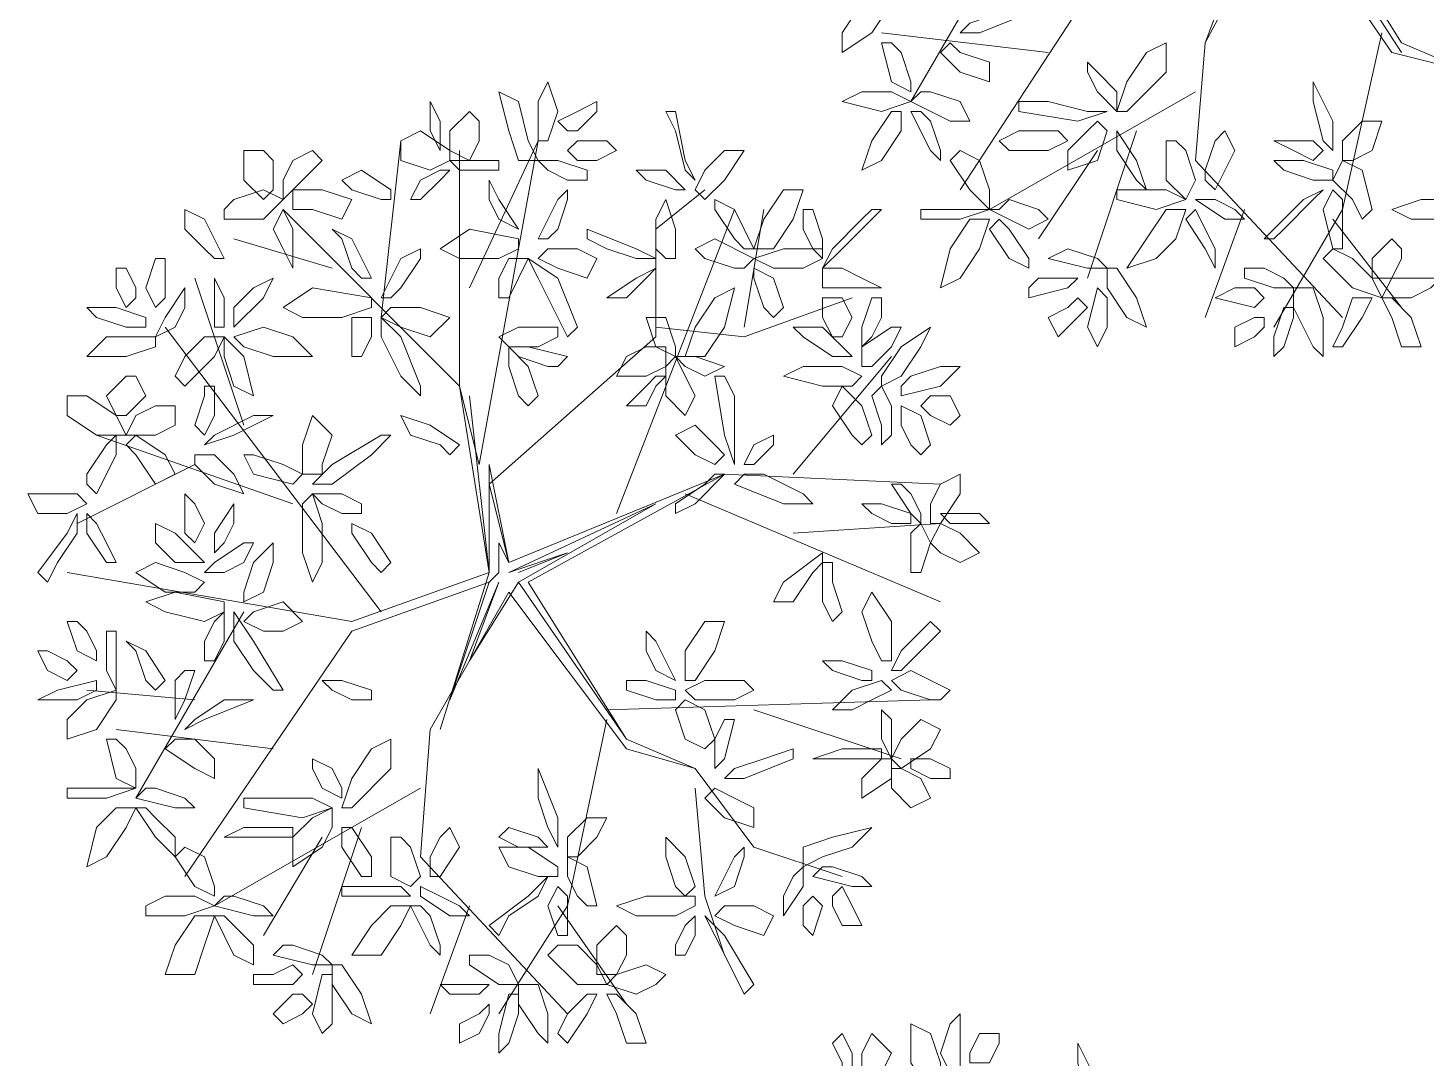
# Model space of a CAD drawing. Header units: millimetres. Extents: x 2424 to 2568, y 1542 to 1762.
# Drawn here: x 2521 to 2525.024, y 1601.403 to 1604.368 of the extents above; entities that cross this region are included whole.
import ezdxf

# ---------------------------------------------------------------- set-up
doc = ezdxf.new("R2010")
doc.units = ezdxf.units.MM
doc.layers.add('PDF_0', color=7, linetype='Continuous')

msp = doc.modelspace()

# ---------------------------------------------------------------- linework, layer by layer
at = {"layer": 'PDF_0', "lineweight": 9}
for points in [[(2525.5748, 1603.9304), (2525.3207, 1603.9868), (2525.1512, 1604.241), (2524.9253, 1604.2975), (2524.6147, 1604.7493), (2524.3888, 1604.3257), (2524.5582, 1604.7775), (2524.4735, 1605.3141), (2523.9652, 1605.8506)], [(2525.0383, 1605.4835), (2524.5582, 1605.0599), (2524.6147, 1604.834), (2525.236, 1605.0882), (2524.6712, 1604.7775), (2524.9536, 1604.3257), (2525.1512, 1604.241)], [(2523.3439, 1604.7775), (2524.1629, 1604.6363), (2523.6828, 1603.9021)], [(2524.6429, 1604.7775), (2524.9536, 1604.2975), (2524.6429, 1604.7775)], [(2523.8522, 1604.6928), (2523.5416, 1604.1563)], [(2523.9369, 1604.2975), (2523.4569, 1604.3539)], [(2524.8971, 1604.3539), (2524.7841, 1603.8456), (2524.5864, 1603.5068)], [(2524.3888, 1604.3257), (2524.3605, 1603.9868), (2524.7841, 1603.535)], [(2524.3605, 1604.1845), (2523.7675, 1603.8456)], [(2524.1911, 1604.0715), (2524.0499, 1603.648)], [(2522.0166, 1603.535), (2522.0731, 1604.0433)], [(2522.2708, 1603.6197), (2522.4685, 1604.0433), (2522.299, 1603.1114), (2522.2426, 1603.3373), (2522.2426, 1604.0151)], [(2524.0781, 1604.0151), (2523.9087, 1603.7609)], [(2522.9485, 1603.9021), (2522.8073, 1603.7892), (2522.8073, 1603.4785), (2522.3273, 1603.0549), (2522.3838, 1602.829), (2523.005, 1603.0832), (2522.4402, 1602.7725), (2522.7226, 1602.3207), (2522.9203, 1602.236)], [(2522.3273, 1602.8008), (2522.2426, 1603.3373), (2521.7342, 1603.8456)], [(2522.6944, 1602.9702), (2523.0333, 1603.8456)], [(2523.0615, 1603.5068), (2523.118, 1603.8456)], [(2524.5017, 1603.8456), (2524.3888, 1603.535)], [(2524.7559, 1603.8174), (2524.9536, 1603.5632)], [(2521.8754, 1603.6762), (2521.593, 1603.7609)], [(2521.6213, 1603.2244), (2521.4801, 1603.648)], [(2522.8073, 1603.5068), (2523.0615, 1603.4785), (2523.3721, 1603.5915)], [(2522.0166, 1602.6878), (2521.3954, 1603.5068)], [(2523.2027, 1603.0832), (2523.4851, 1603.422)], [(2522.2708, 1603.3091), (2522.3273, 1602.8008), (2522.3273, 1603.1114), (2522.3838, 1602.829), (2522.3555, 1602.8855), (2522.3555, 1602.8008), (2522.3273, 1602.7725)], [(2521.7625, 1602.9984), (2521.1977, 1603.1961)], [(2521.4801, 1603.1114), (2521.1412, 1602.942)], [(2523.005, 1603.0832), (2523.6263, 1603.0549)], [(2522.8921, 1603.0267), (2523.6263, 1602.716)], [(2522.412, 1602.8008), (2522.5532, 1602.8572), (2522.3838, 1602.8008), (2522.8073, 1602.9984), (2522.412, 1602.7725), (2522.2708, 1602.5466), (2522.3555, 1602.7725), (2522.2143, 1602.4336), (2522.3273, 1602.7725), (2521.9319, 1602.6313), (2521.4518, 1601.9253)], [(2523.2027, 1602.9137), (2523.6263, 1602.942)], [(2522.1861, 1602.3489), (2522.3273, 1602.8008), (2521.9319, 1602.6596), (2521.113, 1602.8008)], [(2523.3439, 1601.9253), (2523.0897, 1602.0101), (2522.9203, 1602.236), (2522.7226, 1602.2925), (2522.3838, 1602.7443), (2522.1578, 1602.3489), (2522.1296, 1601.9818), (2522.5532, 1601.53)], [(2522.412, 1602.7725), (2522.7226, 1602.3207), (2522.412, 1602.7725)], [(2521.6213, 1602.6878), (2521.3106, 1602.1513)], [(2521.4801, 1602.4336), (2521.1695, 1602.4619)], [(2522.6662, 1602.4054), (2523.5981, 1602.4336)], [(2522.6662, 1602.3772), (2522.5532, 1601.8406), (2522.3555, 1601.53)], [(2523.0897, 1602.4054), (2523.5133, 1602.2642)], [(2521.706, 1602.2925), (2521.2542, 1602.3489)], [(2522.1296, 1602.1795), (2521.5366, 1601.8406)], [(2522.9203, 1602.1795), (2522.9485, 1601.8689), (2523.005, 1601.6994)], [(2521.9602, 1602.0665), (2521.819, 1601.6429)], [(2521.8472, 1602.0383), (2521.6778, 1601.7559)], [(2522.2708, 1601.8406), (2522.1578, 1601.53)], [(2522.525, 1601.8406), (2522.7226, 1601.5582)]]:
    msp.add_lwpolyline(points, dxfattribs=at)
for points in [[(2523.4851, 1604.4669), (2523.4851, 1604.4387), (2523.4286, 1604.3539), (2523.3439, 1604.2975), (2523.3439, 1604.3539), (2523.4004, 1604.4387)], [(2523.7957, 1604.4104), (2523.711, 1604.3822), (2523.6828, 1604.3539), (2523.7393, 1604.3539), (2523.8805, 1604.4104), (2523.8522, 1604.4387)], [(2523.5133, 1604.2975), (2523.5416, 1604.2127), (2523.5416, 1604.1845), (2523.4851, 1604.2127), (2523.4569, 1604.3257), (2523.4851, 1604.3257)], [(2523.6545, 1604.3257), (2523.6263, 1604.2975), (2523.6828, 1604.241), (2523.7675, 1604.2127), (2523.7675, 1604.2692), (2523.6828, 1604.2975)], [(2524.1629, 1604.2127), (2524.2193, 1604.2975), (2524.2758, 1604.3257), (2524.2758, 1604.241), (2524.1629, 1604.128), (2524.1346, 1604.128)], [(2524.0499, 1604.2692), (2524.0499, 1604.241), (2524.0781, 1604.1845), (2524.1346, 1604.128), (2524.1346, 1604.1845), (2524.0781, 1604.241)], [(2522.4685, 1604.0715), (2522.4685, 1604.1563), (2522.4967, 1604.2127), (2522.525, 1604.128), (2522.4967, 1604.0433), (2522.4685, 1604.0433)], [(2524.6994, 1604.1563), (2524.6994, 1604.2127), (2524.7559, 1604.0998), (2524.7559, 1604.0151), (2524.7276, 1604.0433)], [(2522.1861, 1604.0151), (2522.1861, 1604.0433), (2522.1861, 1604.0998), (2522.1578, 1604.1563), (2522.1578, 1604.128), (2522.1578, 1604.0715)], [(2522.4685, 1603.9868), (2522.412, 1603.9868), (2522.3838, 1604.0715), (2522.3555, 1604.1845), (2522.412, 1604.1563), (2522.4402, 1604.0433)], [(2522.5532, 1604.0715), (2522.525, 1604.0998), (2522.5814, 1604.128), (2522.6379, 1604.1563), (2522.6379, 1604.128), (2522.5814, 1604.0715)], [(2523.4004, 1604.1845), (2523.3439, 1604.1563), (2523.4569, 1604.128), (2523.5416, 1604.1563), (2523.4851, 1604.1845)], [(2523.5981, 1604.1845), (2523.6828, 1604.1563), (2523.711, 1604.0998), (2523.6545, 1604.0998), (2523.5416, 1604.1563), (2523.5698, 1604.1845)], [(2523.9369, 1604.1563), (2524.0499, 1604.128), (2524.1064, 1604.128), (2524.0217, 1604.0998), (2523.8522, 1604.128), (2523.8522, 1604.1563)], [(2522.2708, 1603.9868), (2522.2143, 1604.0151), (2522.2143, 1604.0715), (2522.2708, 1604.128), (2522.299, 1604.0998), (2522.299, 1604.0433)], [(2522.8638, 1604.0715), (2522.8921, 1603.9586), (2522.9203, 1603.9304), (2522.8921, 1603.9868), (2522.8638, 1604.128), (2522.8356, 1604.128)], [(2523.5133, 1604.128), (2523.4851, 1604.128), (2523.4286, 1604.0433), (2523.4004, 1603.9586), (2523.4569, 1603.9868), (2523.5133, 1604.0715)], [(2523.5981, 1604.0998), (2523.6263, 1604.0151), (2523.6263, 1603.9868), (2523.5981, 1604.0151), (2523.5416, 1604.128), (2523.5698, 1604.128)], [(2522.1578, 1603.9586), (2522.0731, 1603.9868), (2522.0731, 1604.0433), (2522.1296, 1604.0715), (2522.2143, 1604.0151), (2522.2143, 1603.9868)], [(2523.9369, 1604.0151), (2523.824, 1604.0151), (2523.7957, 1604.0433), (2523.8522, 1604.0715), (2523.9652, 1604.0715), (2523.9934, 1604.0433)], [(2524.0781, 1604.0998), (2524.1064, 1604.0715), (2524.0781, 1603.9868), (2523.9934, 1603.9586), (2523.9934, 1604.0151), (2524.0499, 1604.0715)], [(2524.1346, 1604.0151), (2524.1346, 1604.0715), (2524.1911, 1603.9868), (2524.2193, 1603.9021), (2524.1911, 1603.9304)], [(2524.3888, 1603.9586), (2524.417, 1604.0433), (2524.4452, 1604.0715), (2524.4735, 1604.0151), (2524.417, 1603.9021), (2524.3888, 1603.9304)], [(2524.7841, 1603.9868), (2524.8124, 1603.9868), (2524.8688, 1604.0151), (2524.8971, 1604.0998), (2524.8406, 1604.0998), (2524.7841, 1604.0433)], [(2522.6379, 1603.9868), (2522.5814, 1603.9868), (2522.5532, 1604.0151), (2522.5814, 1604.0433), (2522.6662, 1604.0433), (2522.6944, 1604.0151)], [(2524.3323, 1604.0151), (2524.3605, 1603.9304), (2524.3323, 1603.8739), (2524.2758, 1603.9304), (2524.2758, 1604.0433), (2524.3041, 1604.0433)], [(2524.6429, 1604.0151), (2524.5864, 1604.0433), (2524.6994, 1604.0433), (2524.7276, 1604.0151), (2524.6994, 1603.9868)], [(2521.706, 1603.9868), (2521.706, 1603.9021), (2521.6778, 1603.8739), (2521.6213, 1603.9304), (2521.6213, 1604.0151), (2521.6778, 1604.0151)], [(2521.819, 1604.0151), (2521.8472, 1603.9868), (2521.7907, 1603.9304), (2521.7342, 1603.8739), (2521.7342, 1603.9304), (2521.7625, 1603.9868)], [(2522.3273, 1603.9586), (2522.2426, 1603.9586), (2522.2143, 1603.9868), (2522.2708, 1603.9868), (2522.3555, 1603.9868), (2522.3555, 1603.9586)], [(2522.5532, 1603.9304), (2522.4967, 1603.9586), (2522.4685, 1603.9868), (2522.525, 1603.9868), (2522.6097, 1603.9586), (2522.6097, 1603.9304)], [(2522.9203, 1603.9021), (2522.9485, 1603.8739), (2523.005, 1603.9304), (2523.0615, 1604.0151), (2523.005, 1604.0151), (2522.9485, 1603.9586)], [(2523.7393, 1603.9868), (2523.7675, 1603.9021), (2523.7675, 1603.8456), (2523.711, 1603.9021), (2523.6545, 1603.9868), (2523.6828, 1604.0151)], [(2524.7559, 1603.9304), (2524.7559, 1603.9586), (2524.6712, 1603.9868), (2524.5864, 1603.9868), (2524.6147, 1603.9586), (2524.6994, 1603.9304)], [(2524.8124, 1603.8739), (2524.7559, 1603.9304), (2524.7841, 1603.9868), (2524.8406, 1603.9586), (2524.8688, 1603.8456), (2524.8406, 1603.8174)], [(2522.0166, 1603.8739), (2521.9319, 1603.9021), (2521.9037, 1603.9304), (2521.9602, 1603.9586), (2522.0449, 1603.9021), (2522.0449, 1603.8739)], [(2522.1296, 1603.9304), (2522.1861, 1603.9586), (2522.2143, 1603.9586), (2522.1861, 1603.9304), (2522.1296, 1603.8739), (2522.1014, 1603.8739)], [(2522.7791, 1603.9304), (2522.7509, 1603.9586), (2522.8356, 1603.9586), (2522.8921, 1603.9021), (2522.8638, 1603.9021)], [(2522.3555, 1603.8174), (2522.412, 1603.7892), (2522.3555, 1603.8739), (2522.3273, 1603.9304), (2522.3273, 1603.8739)], [(2521.593, 1603.8739), (2521.6778, 1603.9021), (2521.7342, 1603.8739), (2521.6778, 1603.8174), (2521.5648, 1603.8174), (2521.5648, 1603.8456)], [(2521.7625, 1603.8456), (2521.7625, 1603.9021), (2521.8472, 1603.9021), (2521.9319, 1603.8739), (2521.9037, 1603.8174), (2521.819, 1603.8456)], [(2522.525, 1603.7892), (2522.5532, 1603.8739), (2522.5532, 1603.9021), (2522.525, 1603.8739), (2522.4685, 1603.7609), (2522.4967, 1603.7609)], [(2522.8356, 1603.7044), (2522.8638, 1603.7044), (2522.8638, 1603.7892), (2522.8356, 1603.8739), (2522.8073, 1603.8174), (2522.8073, 1603.7327)], [(2523.0333, 1603.7609), (2522.9768, 1603.8456), (2522.9768, 1603.8739), (2523.0333, 1603.8456), (2523.0897, 1603.7327), (2523.0615, 1603.7327)], [(2523.0897, 1603.7327), (2523.1462, 1603.7327), (2523.2027, 1603.8174), (2523.2309, 1603.9021), (2523.1745, 1603.9021), (2523.118, 1603.8174)], [(2523.824, 1603.8739), (2523.9087, 1603.8456), (2523.9369, 1603.8174), (2523.8805, 1603.7892), (2523.7675, 1603.8456), (2523.7957, 1603.8456)], [(2524.1911, 1603.9021), (2524.2758, 1603.9021), (2524.3323, 1603.8739), (2524.2476, 1603.8456), (2524.1346, 1603.8739), (2524.1346, 1603.9021)], [(2524.417, 1603.8739), (2524.3605, 1603.8739), (2524.4452, 1603.8174), (2524.5017, 1603.8174), (2524.4735, 1603.8456)], [(2524.6147, 1603.7892), (2524.6994, 1603.8739), (2524.7276, 1603.9021), (2524.6712, 1603.8739), (2524.5582, 1603.7609), (2524.5864, 1603.7609)], [(2524.7841, 1603.7892), (2524.7841, 1603.8739), (2524.7559, 1603.9021), (2524.7276, 1603.8456), (2524.7559, 1603.7327), (2524.7841, 1603.7327)], [(2525.0948, 1603.8174), (2524.9818, 1603.8174), (2524.9253, 1603.8456), (2525.01, 1603.8739), (2525.1512, 1603.8739), (2525.1512, 1603.8456)], [(2521.5083, 1603.7327), (2521.4518, 1603.7892), (2521.4518, 1603.8456), (2521.5083, 1603.8174), (2521.5648, 1603.7044), (2521.5366, 1603.7044)], [(2521.7342, 1603.7327), (2521.7625, 1603.6762), (2521.7625, 1603.7892), (2521.7342, 1603.8456), (2521.706, 1603.7892)], [(2523.2309, 1603.7892), (2523.2592, 1603.7327), (2523.2874, 1603.7044), (2523.2874, 1603.7609), (2523.2592, 1603.8456), (2523.2309, 1603.8456)], [(2523.4004, 1603.8174), (2523.3157, 1603.7327), (2523.2874, 1603.6762), (2523.3439, 1603.7327), (2523.4569, 1603.8456), (2523.4286, 1603.8456)], [(2523.6263, 1603.8456), (2523.711, 1603.8456), (2523.7675, 1603.8456), (2523.6828, 1603.8174), (2523.5698, 1603.8174), (2523.5698, 1603.8456)], [(2524.3323, 1603.8456), (2524.2758, 1603.8456), (2524.2193, 1603.7609), (2524.1629, 1603.6762), (2524.2476, 1603.7044), (2524.3041, 1603.7609)], [(2524.3888, 1603.7892), (2524.417, 1603.7327), (2524.417, 1603.6762), (2524.3888, 1603.7327), (2524.3323, 1603.8174), (2524.3605, 1603.8456)], [(2521.9319, 1603.6762), (2521.9037, 1603.7609), (2521.8754, 1603.7892), (2521.9319, 1603.7609), (2521.9884, 1603.648), (2521.9602, 1603.648)], [(2522.3555, 1603.7044), (2522.2426, 1603.7044), (2522.1861, 1603.7327), (2522.2708, 1603.7892), (2522.412, 1603.7609), (2522.412, 1603.7327)], [(2522.6662, 1603.7327), (2522.7509, 1603.7044), (2522.8073, 1603.7044), (2522.7509, 1603.7327), (2522.6097, 1603.7892), (2522.6097, 1603.7609)], [(2523.7675, 1603.8174), (2523.711, 1603.8174), (2523.6545, 1603.7327), (2523.6263, 1603.6197), (2523.6828, 1603.648), (2523.7393, 1603.7327)], [(2523.824, 1603.7892), (2523.8805, 1603.7044), (2523.8805, 1603.6762), (2523.824, 1603.7044), (2523.7675, 1603.7892), (2523.7957, 1603.8174)], [(2523.0333, 1603.6762), (2522.9485, 1603.7044), (2522.9203, 1603.7327), (2522.9768, 1603.7609), (2523.0897, 1603.7044), (2523.0615, 1603.6762)], [(2524.9536, 1603.7044), (2524.9253, 1603.648), (2524.8688, 1603.648), (2524.8688, 1603.7044), (2524.9253, 1603.7609), (2524.9536, 1603.7327)], [(2521.3954, 1603.648), (2521.3954, 1603.5915), (2521.3671, 1603.5632), (2521.3389, 1603.6197), (2521.3671, 1603.7044), (2521.3954, 1603.7044)], [(2522.0731, 1603.6197), (2522.1296, 1603.7044), (2522.1296, 1603.7327), (2522.0731, 1603.7044), (2522.0166, 1603.5915), (2522.0449, 1603.5915)], [(2522.3555, 1603.5915), (2522.3838, 1603.5915), (2522.412, 1603.648), (2522.4402, 1603.7044), (2522.3838, 1603.7044), (2522.3555, 1603.648)], [(2522.525, 1603.535), (2522.4685, 1603.648), (2522.4402, 1603.7044), (2522.525, 1603.648), (2522.5814, 1603.5068), (2522.5532, 1603.4785)], [(2522.4685, 1603.7044), (2522.4967, 1603.7327), (2522.5814, 1603.7327), (2522.6379, 1603.7044), (2522.6097, 1603.648), (2522.525, 1603.6762)], [(2523.2309, 1603.6762), (2523.1462, 1603.6762), (2523.0897, 1603.7044), (2523.1745, 1603.7327), (2523.2874, 1603.7327), (2523.2874, 1603.7044)], [(2523.9934, 1603.7327), (2523.9369, 1603.7044), (2524.0499, 1603.6762), (2524.1064, 1603.6762), (2524.0781, 1603.7044)], [(2524.8124, 1603.7044), (2524.8688, 1603.648), (2524.8971, 1603.5915), (2524.8124, 1603.6197), (2524.7276, 1603.7044), (2524.7559, 1603.7327)], [(2521.3106, 1603.5915), (2521.2824, 1603.5632), (2521.2542, 1603.6197), (2521.2542, 1603.6762), (2521.2824, 1603.6762), (2521.3106, 1603.6197)], [(2522.7226, 1603.5915), (2522.7791, 1603.648), (2522.8073, 1603.6762), (2522.7509, 1603.648), (2522.6662, 1603.5915), (2522.6944, 1603.5915)], [(2523.118, 1603.5632), (2523.0897, 1603.648), (2523.0897, 1603.6762), (2523.1462, 1603.648), (2523.1745, 1603.5632), (2523.1462, 1603.535)], [(2523.2874, 1603.6762), (2523.2874, 1603.6197), (2523.3721, 1603.6197), (2523.4569, 1603.6197), (2523.4004, 1603.648), (2523.3439, 1603.6762)], [(2524.1064, 1603.6762), (2524.1346, 1603.6762), (2524.1911, 1603.5915), (2524.2193, 1603.5068), (2524.1629, 1603.535), (2524.1064, 1603.6197)], [(2524.5582, 1603.6762), (2524.6147, 1603.648), (2524.6429, 1603.6197), (2524.5864, 1603.6197), (2524.5017, 1603.648), (2524.5017, 1603.6762)], [(2521.5366, 1603.535), (2521.5366, 1603.6197), (2521.5366, 1603.648), (2521.5648, 1603.5915), (2521.5648, 1603.5068), (2521.5366, 1603.5068)], [(2521.593, 1603.5632), (2521.593, 1603.5068), (2521.6778, 1603.5915), (2521.706, 1603.648), (2521.6495, 1603.6197)], [(2523.9087, 1603.648), (2523.9934, 1603.648), (2524.0217, 1603.648), (2523.9934, 1603.6197), (2523.8805, 1603.5915), (2523.8805, 1603.6197)], [(2525.0665, 1603.648), (2525.0383, 1603.6197), (2524.9818, 1603.5915), (2524.8971, 1603.5915), (2524.9253, 1603.648), (2525.01, 1603.648)], [(2521.4518, 1603.5632), (2521.4518, 1603.6197), (2521.3954, 1603.535), (2521.3671, 1603.4785), (2521.4236, 1603.5068)], [(2521.9037, 1603.535), (2521.7907, 1603.535), (2521.7342, 1603.5632), (2521.819, 1603.6197), (2521.9884, 1603.5915), (2521.9884, 1603.5632)], [(2522.8921, 1603.422), (2522.9485, 1603.422), (2523.005, 1603.5068), (2523.0333, 1603.6197), (2522.9768, 1603.5915), (2522.9203, 1603.5068)], [(2523.3439, 1603.4785), (2523.3157, 1603.4785), (2523.2874, 1603.535), (2523.2874, 1603.5915), (2523.3439, 1603.5915), (2523.3721, 1603.535)], [(2523.4569, 1603.535), (2523.4286, 1603.4785), (2523.4004, 1603.4503), (2523.4004, 1603.5068), (2523.4286, 1603.5915), (2523.4569, 1603.5915)], [(2524.0217, 1603.5915), (2524.0499, 1603.5632), (2523.9934, 1603.5068), (2523.9652, 1603.4785), (2523.9369, 1603.535), (2523.9934, 1603.5632)], [(2524.1064, 1603.5915), (2524.0781, 1603.6197), (2524.0499, 1603.5068), (2524.0781, 1603.4503), (2524.1064, 1603.5068)], [(2524.4735, 1603.6197), (2524.417, 1603.5915), (2524.53, 1603.5632), (2524.5582, 1603.5915), (2524.53, 1603.6197)], [(2524.6429, 1603.6197), (2524.6994, 1603.6197), (2524.7276, 1603.535), (2524.7276, 1603.422), (2524.6994, 1603.4503), (2524.6429, 1603.5632)], [(2524.7841, 1603.5068), (2524.8124, 1603.5915), (2524.8688, 1603.5915), (2524.8406, 1603.535), (2524.7841, 1603.4503), (2524.7559, 1603.4503)], [(2524.8971, 1603.5915), (2524.9253, 1603.5915), (2524.9818, 1603.535), (2525.01, 1603.4503), (2524.9536, 1603.4503), (2524.9253, 1603.535)], [(2521.2824, 1603.5068), (2521.1977, 1603.535), (2521.1695, 1603.5632), (2521.2542, 1603.5632), (2521.3389, 1603.535), (2521.3389, 1603.5068)], [(2522.0166, 1603.535), (2522.0449, 1603.5632), (2522.1296, 1603.5632), (2522.2143, 1603.535), (2522.1578, 1603.4785), (2522.0731, 1603.5068)], [(2524.6429, 1603.535), (2524.6147, 1603.4503), (2524.5864, 1603.422), (2524.5864, 1603.4785), (2524.6147, 1603.5632), (2524.6429, 1603.5632)], [(2521.593, 1603.4785), (2521.6213, 1603.4503), (2521.706, 1603.422), (2521.819, 1603.422), (2521.7625, 1603.4785), (2521.6778, 1603.5068)], [(2521.9319, 1603.422), (2521.9602, 1603.422), (2521.9884, 1603.4785), (2521.9884, 1603.535), (2521.9319, 1603.535), (2521.9319, 1603.4785)], [(2522.0731, 1603.3656), (2522.0166, 1603.4785), (2522.0166, 1603.535), (2522.0731, 1603.4785), (2522.1296, 1603.3373), (2522.1296, 1603.3091)], [(2522.4685, 1603.4503), (2522.3838, 1603.4503), (2522.3555, 1603.4785), (2522.412, 1603.5068), (2522.525, 1603.5068), (2522.525, 1603.4785)], [(2522.8356, 1603.535), (2522.8638, 1603.4503), (2522.8638, 1603.422), (2522.8073, 1603.4503), (2522.7791, 1603.535), (2522.8073, 1603.535)], [(2523.3157, 1603.422), (2523.2309, 1603.4785), (2523.2027, 1603.5068), (2523.2874, 1603.5068), (2523.3721, 1603.422), (2523.3439, 1603.422)], [(2523.4851, 1603.4503), (2523.4286, 1603.3938), (2523.4004, 1603.3938), (2523.4004, 1603.4503), (2523.4851, 1603.5068), (2523.5133, 1603.5068)], [(2523.4569, 1603.3373), (2523.4569, 1603.3656), (2523.5133, 1603.4503), (2523.5981, 1603.5068), (2523.5698, 1603.4503), (2523.5133, 1603.3656)], [(2524.5582, 1603.535), (2524.5582, 1603.5068), (2524.53, 1603.4785), (2524.4735, 1603.4503), (2524.4735, 1603.5068), (2524.53, 1603.535)], [(2521.3671, 1603.4785), (2521.3671, 1603.4503), (2521.2824, 1603.422), (2521.1695, 1603.422), (2521.2259, 1603.4785), (2521.3106, 1603.4785)], [(2521.4518, 1603.422), (2521.5083, 1603.4785), (2521.5648, 1603.4785), (2521.5366, 1603.422), (2521.4518, 1603.3373), (2521.4236, 1603.3656)], [(2521.593, 1603.3373), (2521.6495, 1603.3091), (2521.6213, 1603.422), (2521.5648, 1603.4785), (2521.5648, 1603.422)], [(2522.4967, 1603.3938), (2522.412, 1603.422), (2522.3838, 1603.4503), (2522.4402, 1603.4503), (2522.5532, 1603.422), (2522.525, 1603.3938)], [(2522.412, 1603.3091), (2522.3838, 1603.3938), (2522.3838, 1603.4503), (2522.4402, 1603.3938), (2522.4685, 1603.3091), (2522.4402, 1603.2808)], [(2522.8356, 1603.4503), (2522.8356, 1603.3938), (2522.7791, 1603.3656), (2522.6944, 1603.3656), (2522.7226, 1603.422), (2522.7791, 1603.4503)], [(2522.8921, 1603.3656), (2522.9203, 1603.3091), (2522.8921, 1603.2526), (2522.8356, 1603.3091), (2522.8356, 1603.3938), (2522.8638, 1603.422)], [(2522.9485, 1603.3656), (2523.005, 1603.3938), (2522.9203, 1603.422), (2522.8638, 1603.422), (2522.8921, 1603.3938)], [(2523.4004, 1603.3656), (2523.3721, 1603.3373), (2523.2874, 1603.3373), (2523.1745, 1603.3656), (2523.2309, 1603.3938), (2523.3439, 1603.3938)], [(2523.5416, 1603.3656), (2523.6263, 1603.3938), (2523.6828, 1603.3938), (2523.6263, 1603.3373), (2523.5133, 1603.3091), (2523.5133, 1603.3373)], [(2521.3389, 1603.3091), (2521.2824, 1603.2526), (2521.2542, 1603.2526), (2521.2259, 1603.3091), (2521.2824, 1603.3656), (2521.3106, 1603.3656)], [(2522.8356, 1603.3656), (2522.8073, 1603.3656), (2522.7791, 1603.3373), (2522.7226, 1603.2808), (2522.7791, 1603.2808), (2522.8073, 1603.3373)], [(2523.0333, 1603.3091), (2523.0333, 1603.1679), (2523.0333, 1603.1114), (2523.005, 1603.1961), (2522.9768, 1603.3656), (2523.005, 1603.3656)], [(2521.1695, 1603.3091), (2521.2542, 1603.2526), (2521.2824, 1603.1961), (2521.1977, 1603.1961), (2521.113, 1603.2526), (2521.113, 1603.3091)], [(2521.5083, 1603.3091), (2521.4801, 1603.2244), (2521.5083, 1603.1961), (2521.5366, 1603.2526), (2521.5366, 1603.3373), (2521.5083, 1603.3373)], [(2523.3721, 1603.1961), (2523.3157, 1603.2808), (2523.3439, 1603.3373), (2523.4004, 1603.2808), (2523.4286, 1603.1961), (2523.4004, 1603.1679)], [(2523.4569, 1603.2244), (2523.4286, 1603.3091), (2523.4569, 1603.3373), (2523.4851, 1603.2808), (2523.4851, 1603.1961), (2523.4569, 1603.1679)], [(2523.5698, 1603.2808), (2523.5981, 1603.3091), (2523.6545, 1603.3091), (2523.6828, 1603.2526), (2523.6545, 1603.2244), (2523.5981, 1603.2526)], [(2521.4236, 1603.2808), (2521.4236, 1603.2244), (2521.3671, 1603.1961), (2521.2824, 1603.1961), (2521.3106, 1603.2526), (2521.3671, 1603.2808)], [(2523.5416, 1603.1679), (2523.5133, 1603.2244), (2523.5133, 1603.2808), (2523.5698, 1603.2526), (2523.5981, 1603.1679), (2523.5698, 1603.1396)], [(2521.6495, 1603.2526), (2521.706, 1603.2526), (2521.593, 1603.1961), (2521.5083, 1603.1679), (2521.5366, 1603.1961)], [(2521.8472, 1603.0832), (2521.7907, 1603.0832), (2521.7907, 1603.1679), (2521.819, 1603.2526), (2521.8754, 1603.1961), (2521.8472, 1603.1114)], [(2522.1861, 1603.1679), (2522.1014, 1603.1961), (2522.0731, 1603.2526), (2522.1578, 1603.2244), (2522.2426, 1603.1679), (2522.2143, 1603.1396)], [(2523.005, 1603.1396), (2522.9768, 1603.1114), (2522.9203, 1603.1396), (2522.8638, 1603.1961), (2522.9203, 1603.2244), (2522.9768, 1603.1679)], [(2521.1695, 1603.0832), (2521.2259, 1603.1679), (2521.2542, 1603.1961), (2521.2542, 1603.1396), (2521.1977, 1603.0267), (2521.1695, 1603.0549)], [(2521.2824, 1603.1679), (2521.3106, 1603.1961), (2521.3954, 1603.1396), (2521.4236, 1603.0832), (2521.3671, 1603.0549), (2521.3106, 1603.1396)], [(2521.9884, 1603.1396), (2521.8754, 1603.0549), (2521.819, 1603.0549), (2521.8754, 1603.1114), (2522.0166, 1603.1961), (2522.0449, 1603.1961)], [(2523.1462, 1603.1961), (2523.0897, 1603.1679), (2523.0615, 1603.1114), (2523.0897, 1603.1114), (2523.1462, 1603.1679)], [(2521.4801, 1603.1396), (2521.4801, 1603.1114), (2521.5366, 1603.0549), (2521.6213, 1603.0267), (2521.593, 1603.0832), (2521.5366, 1603.1396)], [(2521.7342, 1603.1114), (2521.6495, 1603.1396), (2521.6213, 1603.1396), (2521.6495, 1603.0832), (2521.7625, 1603.0549), (2521.7907, 1603.0832)], [(2522.9485, 1603.0549), (2522.8638, 1602.9984), (2522.8638, 1602.9702), (2522.9203, 1602.9984), (2523.005, 1603.0832), (2522.9768, 1603.0832)], [(2523.118, 1603.0832), (2523.2309, 1603.0267), (2523.2592, 1602.9984), (2523.1745, 1602.9984), (2523.0333, 1603.0549), (2523.0615, 1603.0832)], [(2523.5981, 1602.9984), (2523.6263, 1603.0549), (2523.6828, 1603.0832), (2523.6828, 1603.0267), (2523.6263, 1602.942), (2523.5981, 1602.942)], [(2521.1695, 1602.9984), (2521.1412, 1603.0267), (2521.0565, 1603.0267), (2521, 1603.0267), (2521.0283, 1602.9702), (2521.113, 1602.9702)], [(2521.4801, 1602.8855), (2521.4518, 1602.9137), (2521.4518, 1602.9702), (2521.4518, 1603.0267), (2521.4801, 1602.9984), (2521.5083, 1602.942)], [(2521.8472, 1602.942), (2521.8472, 1602.829), (2521.819, 1602.7725), (2521.7907, 1602.8572), (2521.7907, 1602.9984), (2521.819, 1603.0267)], [(2521.9602, 1602.9702), (2521.9602, 1602.9984), (2521.9037, 1603.0267), (2521.819, 1603.0267), (2521.8472, 1602.9984), (2521.9037, 1602.9702)], [(2523.5416, 1603.0267), (2523.5698, 1602.9702), (2523.5698, 1602.942), (2523.5416, 1602.9702), (2523.4851, 1603.0549), (2523.5133, 1603.0549)], [(2521.593, 1602.942), (2521.593, 1602.9984), (2521.5366, 1602.9137), (2521.5366, 1602.8572), (2521.5648, 1602.8855)], [(2523.4851, 1602.942), (2523.4286, 1602.9702), (2523.4004, 1602.9984), (2523.4569, 1602.9984), (2523.5416, 1602.9702), (2523.5416, 1602.942)], [(2521.0847, 1602.829), (2521.1412, 1602.9137), (2521.1412, 1602.9702), (2521.113, 1602.9137), (2521.0283, 1602.8008), (2521.0565, 1602.7725)], [(2521.2259, 1602.8855), (2521.1977, 1602.942), (2521.1695, 1602.9702), (2521.1695, 1602.9137), (2521.2259, 1602.829), (2521.2542, 1602.829)], [(2521.4236, 1602.829), (2521.3671, 1602.8855), (2521.3671, 1602.942), (2521.4236, 1602.9137), (2521.5083, 1602.829), (2521.4801, 1602.829)], [(2521.9884, 1602.829), (2521.9319, 1602.9137), (2521.9319, 1602.942), (2521.9884, 1602.9137), (2522.0449, 1602.829), (2522.0166, 1602.8008)], [(2523.5416, 1602.829), (2523.5416, 1602.9137), (2523.5698, 1602.942), (2523.5981, 1602.8855), (2523.5698, 1602.8008), (2523.5416, 1602.8008)], [(2523.5981, 1602.8855), (2523.6263, 1602.942), (2523.6828, 1602.9137), (2523.7393, 1602.8572), (2523.6828, 1602.829), (2523.6263, 1602.8572)], [(2523.6263, 1602.9702), (2523.6545, 1602.942), (2523.711, 1602.942), (2523.7675, 1602.942), (2523.7393, 1602.9702), (2523.6828, 1602.9702)], [(2521.6213, 1602.829), (2521.5648, 1602.8008), (2521.5083, 1602.8008), (2521.5366, 1602.829), (2521.6213, 1602.8855), (2521.6495, 1602.8855)], [(2521.6778, 1602.7443), (2521.706, 1602.829), (2521.706, 1602.8855), (2521.6495, 1602.829), (2521.6213, 1602.7443), (2521.6213, 1602.716)], [(2521.5083, 1602.7725), (2521.4801, 1602.7443), (2521.3954, 1602.7443), (2521.3106, 1602.8008), (2521.3671, 1602.829), (2521.4518, 1602.8008)], [(2523.2592, 1602.8008), (2523.2027, 1602.716), (2523.1462, 1602.716), (2523.1745, 1602.7725), (2523.2874, 1602.8572), (2523.2874, 1602.829)], [(2523.3157, 1602.7725), (2523.3439, 1602.6878), (2523.3157, 1602.6596), (2523.2874, 1602.716), (2523.2874, 1602.829), (2523.3157, 1602.829)], [(2521.5083, 1602.6596), (2521.3954, 1602.6878), (2521.3389, 1602.716), (2521.4236, 1602.7443), (2521.5648, 1602.716), (2521.5648, 1602.6878)], [(2523.4569, 1602.5466), (2523.4851, 1602.5466), (2523.4851, 1602.6596), (2523.4286, 1602.7443), (2523.4004, 1602.6878), (2523.4286, 1602.6031)], [(2521.6213, 1602.6596), (2521.6495, 1602.6878), (2521.7342, 1602.716), (2521.7907, 1602.6596), (2521.7342, 1602.6313), (2521.6778, 1602.6313)], [(2521.1695, 1602.6313), (2521.1977, 1602.5748), (2521.1977, 1602.5466), (2521.1412, 1602.5748), (2521.113, 1602.6596), (2521.1412, 1602.6596)], [(2521.5083, 1602.5466), (2521.5366, 1602.5466), (2521.5648, 1602.6031), (2521.5648, 1602.6878), (2521.5366, 1602.6596), (2521.5083, 1602.6031)], [(2521.6495, 1602.5184), (2521.593, 1602.6031), (2521.593, 1602.6878), (2521.6495, 1602.6031), (2521.7342, 1602.4619), (2521.706, 1602.4619)], [(2522.8921, 1602.4901), (2522.9203, 1602.4901), (2522.9768, 1602.5748), (2523.005, 1602.6596), (2522.9485, 1602.6596), (2522.8921, 1602.5748)], [(2523.5981, 1602.6031), (2523.5133, 1602.5184), (2523.4851, 1602.5184), (2523.5133, 1602.5748), (2523.5981, 1602.6596), (2523.6263, 1602.6313)], [(2521.2542, 1602.5748), (2521.2542, 1602.4901), (2521.2542, 1602.4619), (2521.2259, 1602.5184), (2521.2259, 1602.6313), (2521.2542, 1602.6313)], [(2522.8073, 1602.5184), (2522.8638, 1602.4901), (2522.8073, 1602.6031), (2522.7791, 1602.6313), (2522.7791, 1602.5748)], [(2521.3389, 1602.4901), (2521.3106, 1602.5748), (2521.2824, 1602.6031), (2521.3389, 1602.5748), (2521.3954, 1602.4901), (2521.3671, 1602.4619)], [(2521.1412, 1602.5184), (2521.113, 1602.4901), (2521.0565, 1602.5184), (2521.0283, 1602.5748), (2521.0565, 1602.5748), (2521.113, 1602.5466)], [(2523.4004, 1602.4901), (2523.3157, 1602.5184), (2523.2874, 1602.5466), (2523.3439, 1602.5466), (2523.4286, 1602.5184), (2523.4286, 1602.4901)], [(2521.4236, 1602.4901), (2521.4236, 1602.4054), (2521.4236, 1602.3772), (2521.4518, 1602.4336), (2521.4801, 1602.5184), (2521.4518, 1602.5184)], [(2523.5981, 1602.4336), (2523.5133, 1602.4619), (2523.4851, 1602.4901), (2523.5416, 1602.5184), (2523.6545, 1602.4619), (2523.6263, 1602.4336)], [(2521.1412, 1602.4336), (2521.0565, 1602.4336), (2521.0283, 1602.4336), (2521.0847, 1602.4619), (2521.1977, 1602.4901), (2521.1977, 1602.4619)], [(2521.2542, 1602.4619), (2521.2542, 1602.4336), (2521.1977, 1602.3489), (2521.113, 1602.3207), (2521.113, 1602.3772), (2521.1695, 1602.4336)], [(2521.9319, 1602.4336), (2521.8754, 1602.4619), (2521.8472, 1602.4901), (2521.9037, 1602.4901), (2521.9884, 1602.4619), (2521.9884, 1602.4336)], [(2522.8073, 1602.4336), (2522.7226, 1602.4619), (2522.7226, 1602.4901), (2522.7791, 1602.4901), (2522.8638, 1602.4619), (2522.8638, 1602.4336)], [(2523.0333, 1602.4336), (2522.9203, 1602.4336), (2522.8921, 1602.4619), (2522.9485, 1602.4901), (2523.0615, 1602.4901), (2523.0897, 1602.4619)], [(2523.4286, 1602.4336), (2523.3721, 1602.4054), (2523.3157, 1602.4054), (2523.3721, 1602.4619), (2523.4569, 1602.4901), (2523.4851, 1602.4619)], [(2521.5648, 1602.4336), (2521.6495, 1602.4336), (2521.5083, 1602.3772), (2521.4518, 1602.3489), (2521.4801, 1602.3772)], [(2522.8921, 1602.3207), (2522.8638, 1602.4054), (2522.8921, 1602.4336), (2522.9485, 1602.4054), (2522.9768, 1602.3207), (2522.9485, 1602.2925)], [(2522.9768, 1602.3207), (2522.9768, 1602.2642), (2522.9768, 1602.236), (2523.005, 1602.2642), (2523.0333, 1602.3772), (2523.005, 1602.3772)], [(2523.4851, 1602.3772), (2523.4569, 1602.4054), (2523.4569, 1602.3207), (2523.4851, 1602.2642), (2523.4851, 1602.2925)], [(2523.5133, 1602.3207), (2523.5698, 1602.3772), (2523.6263, 1602.3489), (2523.5981, 1602.2925), (2523.5133, 1602.236), (2523.4851, 1602.2642)], [(2521.2824, 1602.2925), (2521.3106, 1602.236), (2521.3106, 1602.1795), (2521.2542, 1602.2077), (2521.2259, 1602.3207), (2521.2542, 1602.3207)], [(2521.4236, 1602.3207), (2521.3954, 1602.2925), (2521.4801, 1602.236), (2521.5366, 1602.2077), (2521.5366, 1602.2642), (2521.4801, 1602.3207)], [(2521.9319, 1602.2077), (2521.9884, 1602.2925), (2522.0449, 1602.3207), (2522.0449, 1602.236), (2521.9319, 1602.123), (2521.9037, 1602.123)], [(2521.819, 1602.2642), (2521.819, 1602.236), (2521.8472, 1602.1795), (2521.9037, 1602.1513), (2521.9037, 1602.1795), (2521.8754, 1602.236)], [(2523.118, 1602.2642), (2523.0333, 1602.236), (2523.005, 1602.2077), (2523.0615, 1602.2077), (2523.2027, 1602.2642), (2523.2027, 1602.2925)], [(2523.4004, 1602.2642), (2523.3157, 1602.2642), (2523.2592, 1602.2642), (2523.3439, 1602.2925), (2523.4569, 1602.2925), (2523.4569, 1602.2642)], [(2523.4004, 1602.2077), (2523.4004, 1602.1513), (2523.4851, 1602.2077), (2523.4851, 1602.2642), (2523.4569, 1602.2642)], [(2523.5416, 1602.2642), (2523.5416, 1602.236), (2523.5981, 1602.2077), (2523.6545, 1602.2077), (2523.6545, 1602.236), (2523.5981, 1602.2642)], [(2522.4685, 1602.1513), (2522.4967, 1602.0665), (2522.525, 1602.0101), (2522.525, 1602.0948), (2522.4685, 1602.236), (2522.4685, 1602.2077)], [(2523.4851, 1602.236), (2523.5133, 1602.236), (2523.5698, 1602.2077), (2523.5981, 1602.1513), (2523.5416, 1602.123), (2523.4851, 1602.1795)], [(2521.1695, 1602.1795), (2521.2542, 1602.1795), (2521.3106, 1602.1795), (2521.2259, 1602.1513), (2521.113, 1602.1513), (2521.113, 1602.1795)], [(2521.3671, 1602.1795), (2521.4518, 1602.1513), (2521.4801, 1602.123), (2521.4236, 1602.123), (2521.3106, 1602.1513), (2521.3389, 1602.1795)], [(2522.9768, 1602.1795), (2522.9485, 1602.1513), (2523.005, 1602.0948), (2523.0897, 1602.0665), (2523.0897, 1602.123), (2523.0333, 1602.1513)], [(2521.706, 1602.1513), (2521.819, 1602.1513), (2521.8754, 1602.123), (2521.7907, 1602.0948), (2521.6213, 1602.123), (2521.6213, 1602.1513)], [(2521.3106, 1602.123), (2521.2542, 1602.123), (2521.1977, 1602.0665), (2521.1695, 1601.9536), (2521.2259, 1601.9818), (2521.2824, 1602.0665)], [(2521.3671, 1602.0948), (2521.4236, 1602.0383), (2521.4236, 1601.9818), (2521.3671, 1602.0383), (2521.3106, 1602.123), (2521.3389, 1602.123)], [(2521.8754, 1602.123), (2521.8754, 1602.0665), (2521.8472, 1602.0101), (2521.7625, 1601.9536), (2521.7625, 1602.0383), (2521.819, 1602.0948)], [(2522.5532, 1601.9818), (2522.5814, 1601.9818), (2522.6379, 1602.0383), (2522.6662, 1602.0948), (2522.6097, 1602.0948), (2522.5532, 1602.0383)], [(2521.706, 1602.0383), (2521.593, 1602.0383), (2521.5648, 1602.0383), (2521.6213, 1602.0665), (2521.7625, 1602.0665), (2521.7625, 1602.0383)], [(2521.9037, 1602.0101), (2521.9602, 1601.9253), (2521.9884, 1601.9253), (2521.9884, 1601.9818), (2521.9319, 1602.0665), (2521.9037, 1602.0665)], [(2522.1578, 1601.9818), (2522.1861, 1602.0383), (2522.2143, 1602.0665), (2522.2426, 1602.0101), (2522.1861, 1601.9253), (2522.1578, 1601.9253)], [(2522.412, 1602.0101), (2522.4685, 1602.0101), (2522.4967, 1602.0101), (2522.4685, 1602.0383), (2522.3838, 1602.0665), (2522.3555, 1602.0383)], [(2523.2309, 1601.9536), (2523.2309, 1602.0101), (2523.3157, 1602.0383), (2523.4286, 1602.0665), (2523.3721, 1602.0101), (2523.2874, 1601.9818)], [(2522.1014, 1602.0101), (2522.1296, 1601.9253), (2522.1014, 1601.8971), (2522.0449, 1601.9253), (2522.0449, 1602.0383), (2522.0731, 1602.0383)], [(2522.8638, 1601.8971), (2522.8356, 1601.9818), (2522.8356, 1602.0383), (2522.8921, 1601.9818), (2522.9203, 1601.8971), (2522.8921, 1601.8689)], [(2521.5083, 1601.9818), (2521.5366, 1601.8971), (2521.5366, 1601.8689), (2521.4801, 1601.8971), (2521.4236, 1601.9818), (2521.4518, 1602.0101)], [(2522.525, 1601.9253), (2522.525, 1601.9536), (2522.4402, 1602.0101), (2522.3555, 1602.0101), (2522.3838, 1601.9536), (2522.4685, 1601.9253)], [(2522.5814, 1601.8689), (2522.5532, 1601.9253), (2522.5532, 1601.9818), (2522.6097, 1601.9536), (2522.6379, 1601.8406), (2522.6097, 1601.8406)], [(2523.0333, 1601.8971), (2522.9768, 1601.8689), (2523.0333, 1601.9818), (2523.0615, 1602.0101), (2523.0615, 1601.9818)], [(2523.1745, 1601.8689), (2523.1745, 1601.8124), (2523.2309, 1601.8971), (2523.2309, 1601.9536), (2523.2027, 1601.9253)], [(2523.3157, 1601.9536), (2523.4004, 1601.9253), (2523.4286, 1601.8971), (2523.3721, 1601.8971), (2523.2592, 1601.9253), (2523.2874, 1601.9536)], [(2521.9602, 1601.8971), (2522.0731, 1601.8971), (2522.1014, 1601.8689), (2522.0449, 1601.8689), (2521.9037, 1601.8689), (2521.9037, 1601.8971)], [(2522.1861, 1601.8689), (2522.2426, 1601.8406), (2522.2708, 1601.8124), (2522.2143, 1601.8124), (2522.1296, 1601.8689), (2522.1296, 1601.8971)], [(2522.3838, 1601.8124), (2522.4685, 1601.8689), (2522.4967, 1601.9253), (2522.4402, 1601.8689), (2522.3273, 1601.7841), (2522.3555, 1601.7559)], [(2522.5532, 1601.7841), (2522.5532, 1601.8689), (2522.525, 1601.8971), (2522.4967, 1601.8406), (2522.525, 1601.7559), (2522.5532, 1601.7559)], [(2523.3157, 1601.8689), (2523.3439, 1601.8971), (2523.3721, 1601.8406), (2523.4004, 1601.7841), (2523.3439, 1601.7841), (2523.3157, 1601.8406)], [(2521.3954, 1601.8689), (2521.4801, 1601.8689), (2521.5366, 1601.8406), (2521.4518, 1601.8124), (2521.3389, 1601.8124), (2521.3389, 1601.8406)], [(2521.593, 1601.8689), (2521.6778, 1601.8406), (2521.706, 1601.8124), (2521.6495, 1601.8124), (2521.5366, 1601.8406), (2521.5648, 1601.8689)], [(2522.8638, 1601.8124), (2522.7509, 1601.8124), (2522.6944, 1601.8406), (2522.7791, 1601.8689), (2522.9203, 1601.8689), (2522.9203, 1601.8406)], [(2523.2309, 1601.7841), (2523.2592, 1601.7559), (2523.2874, 1601.8406), (2523.2592, 1601.8689), (2523.2309, 1601.8406)], [(2522.1014, 1601.8406), (2522.0449, 1601.8406), (2521.9884, 1601.7841), (2521.9319, 1601.6994), (2522.0166, 1601.6994), (2522.0731, 1601.7841)], [(2522.1578, 1601.8124), (2522.1861, 1601.7277), (2522.1861, 1601.6994), (2522.1578, 1601.7277), (2522.1014, 1601.8406), (2522.1296, 1601.8406)], [(2522.9768, 1601.8124), (2523.005, 1601.8406), (2523.0897, 1601.8406), (2523.1462, 1601.8124), (2523.118, 1601.7559), (2523.0333, 1601.7841)], [(2521.5366, 1601.8124), (2521.4801, 1601.8124), (2521.4236, 1601.7277), (2521.3954, 1601.6429), (2521.4801, 1601.6429), (2521.5083, 1601.7277)], [(2521.593, 1601.7841), (2521.6495, 1601.7277), (2521.6495, 1601.6712), (2521.593, 1601.6994), (2521.5366, 1601.8124), (2521.5648, 1601.8124)], [(2522.7226, 1601.6994), (2522.6944, 1601.6429), (2522.6379, 1601.6429), (2522.6379, 1601.7277), (2522.6944, 1601.7841), (2522.7226, 1601.7559)], [(2522.8638, 1601.6994), (2522.8921, 1601.6994), (2522.9203, 1601.7559), (2522.9203, 1601.8124), (2522.8921, 1601.7841), (2522.8638, 1601.7277)], [(2523.0333, 1601.6429), (2522.9768, 1601.7559), (2522.9485, 1601.8124), (2523.005, 1601.7559), (2523.0897, 1601.6147), (2523.0615, 1601.5865)], [(2521.7625, 1601.7277), (2521.8472, 1601.6994), (2521.8754, 1601.6712), (2521.819, 1601.6712), (2521.706, 1601.6994), (2521.7342, 1601.7277)], [(2522.3273, 1601.6994), (2522.3838, 1601.6712), (2522.412, 1601.6147), (2522.3555, 1601.6147), (2522.2708, 1601.6712), (2522.2708, 1601.6994)], [(2522.5814, 1601.7277), (2522.6379, 1601.6712), (2522.6662, 1601.6147), (2522.5814, 1601.6147), (2522.4967, 1601.6994), (2522.525, 1601.7277)], [(2521.706, 1601.6429), (2521.7625, 1601.6712), (2521.7907, 1601.6429), (2521.7625, 1601.6147), (2521.6495, 1601.6147), (2521.6495, 1601.6429)], [(2521.8754, 1601.6712), (2521.9037, 1601.6712), (2521.9602, 1601.5865), (2521.9884, 1601.5017), (2521.9319, 1601.53), (2521.8754, 1601.6147)], [(2522.8356, 1601.6429), (2522.8073, 1601.6147), (2522.7509, 1601.5865), (2522.6662, 1601.6147), (2522.6944, 1601.6429), (2522.7791, 1601.6712)], [(2521.8754, 1601.5865), (2521.8754, 1601.5017), (2521.8472, 1601.4735), (2521.819, 1601.53), (2521.8472, 1601.6429), (2521.8754, 1601.6429)], [(2522.2426, 1601.6147), (2522.299, 1601.6147), (2522.3273, 1601.6147), (2522.299, 1601.5865), (2522.2143, 1601.5865), (2522.1861, 1601.6147)], [(2522.412, 1601.6147), (2522.4685, 1601.6147), (2522.4967, 1601.53), (2522.4967, 1601.4453), (2522.4685, 1601.4735), (2522.412, 1601.5582)], [(2521.7907, 1601.5865), (2521.819, 1601.5582), (2521.7907, 1601.53), (2521.7342, 1601.5017), (2521.706, 1601.53), (2521.7625, 1601.5865)], [(2522.412, 1601.53), (2522.3838, 1601.4453), (2522.3555, 1601.417), (2522.3555, 1601.4735), (2522.3838, 1601.5865), (2522.412, 1601.5865)], [(2522.5532, 1601.53), (2522.6097, 1601.5865), (2522.6379, 1601.5865), (2522.6097, 1601.53), (2522.5532, 1601.4453), (2522.525, 1601.4735)], [(2522.6662, 1601.5865), (2522.6944, 1601.5865), (2522.7509, 1601.53), (2522.7791, 1601.4453), (2522.7226, 1601.4453), (2522.6944, 1601.53)], [(2522.3273, 1601.5582), (2522.3273, 1601.53), (2522.299, 1601.4735), (2522.2426, 1601.4453), (2522.2426, 1601.5017), (2522.299, 1601.53)], [(2523.6263, 1601.3041), (2523.5981, 1601.3041), (2523.5416, 1601.3888), (2523.5416, 1601.5017), (2523.5981, 1601.4735), (2523.6263, 1601.3888)], [(2523.6263, 1601.417), (2523.6545, 1601.5017), (2523.6828, 1601.53), (2523.6828, 1601.4735), (2523.6828, 1601.3605), (2523.6545, 1601.3605)], [(2523.3439, 1601.3323), (2523.3721, 1601.3605), (2523.3721, 1601.417), (2523.3439, 1601.4735), (2523.3157, 1601.4453), (2523.3439, 1601.3888)], [(2523.4286, 1601.3041), (2523.4004, 1601.3323), (2523.4004, 1601.417), (2523.4286, 1601.4735), (2523.4851, 1601.417), (2523.4569, 1601.3605)], [(2523.711, 1601.3888), (2523.711, 1601.417), (2523.7393, 1601.4735), (2523.7957, 1601.4735), (2523.7957, 1601.4453), (2523.7675, 1601.3888)], [(2524.0217, 1601.3888), (2524.0217, 1601.4453), (2524.0781, 1601.3323), (2524.0781, 1601.2476), (2524.0499, 1601.2758)]]:
    msp.add_lwpolyline(points, close=True, dxfattribs=at)

doc.saveas('drawing.dxf')
